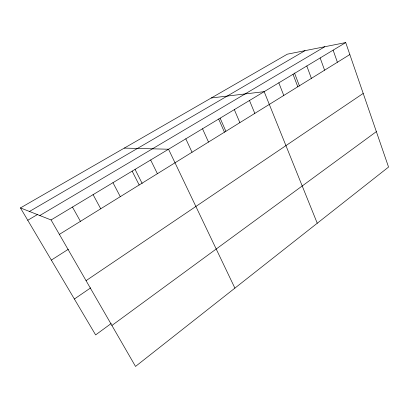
<?xml version="1.0" encoding="UTF-8"?>
<svg xmlns="http://www.w3.org/2000/svg" width="409" height="409" viewBox="0 0 409 409"><rect width="100%" height="100%" fill="white"/><g stroke="black" fill="none" stroke-linecap="round" stroke-linejoin="round"><path stroke-width="0.61" d="M111.902 325.472L376.357 131.626M111.187 323.524L95.619 334.905L20.45 207.92L287.322 54.177L345.712 42.572L388.55 167.061L135.517 366.428L51.053 219.95L20.45 207.92M74.377 299.02L90.64 287.88M86.059 280.656L363.207 93.416M51.335 260.093L68.39 249.229M59.377 234.377L349.838 54.561M51.053 219.95L345.712 42.572M39.806 215.528L324.792 46.733M27.756 220.267L37.51 214.51M29.463 211.463L305.012 50.665M211.31 97.971L264.163 91.662L317.251 223.237M124.305 148.094L168.534 149.229L234.894 288.13M72.465 207.061L80.43 221.341M93.088 194.643L100.721 208.779M112.971 182.68L120.292 196.668M132.148 171.136L139.172 184.975M135.052 169.372L142.179 183.483M150.655 159.991L157.399 173.692M185.809 138.83L192.036 152.25M202.516 128.774L208.503 142.056M220.134 118.16L225.865 131.274M218.682 119.045L224.439 132.189M234.326 109.622L239.873 122.639M249.48 100.502L254.817 113.385M278.82 82.838L283.774 95.455M294.506 73.027L299.465 86.043M293.028 74.285L297.798 86.774M306.801 65.997L311.397 78.359M320.16 57.955L324.593 70.19M333.125 50.149L337.399 62.26"/></g></svg>
